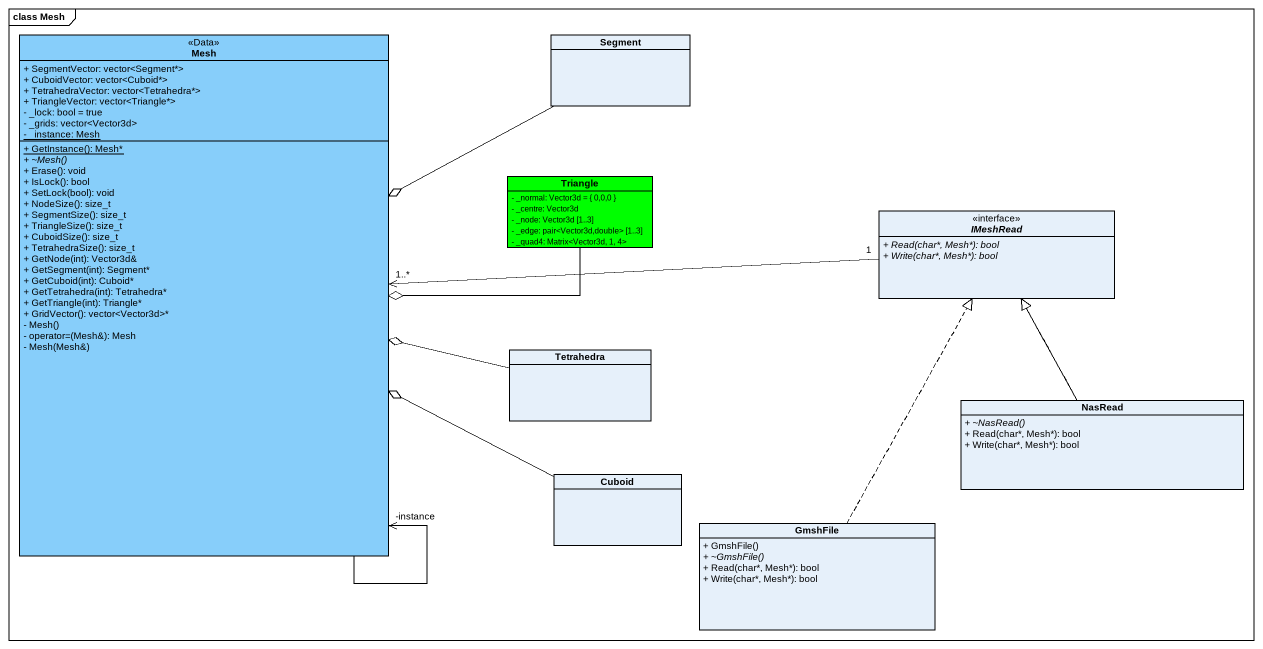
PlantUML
@startuml
mainframe class Mesh
hide circle
hide empty members
skinparam classAttributeIconSize 0
class Mesh <<Data>> #87CEFA {
  + SegmentVector: vector<Segment*>
  + CuboidVector: vector<Cuboid*>
  + TetrahedraVector: vector<Tetrahedra*>
  + TriangleVector: vector<Triangle*>
  - _lock: bool = true
  - _grids: vector<Vector3d>
  {static} - _instance: Mesh
  {static} + GetInstance(): Mesh*
  {abstract} + ~Mesh()
  + Erase(): void
  + IsLock(): bool
  + SetLock(bool): void
  + NodeSize(): size_t
  + SegmentSize(): size_t
  + TriangleSize(): size_t
  + CuboidSize(): size_t
  + TetrahedraSize(): size_t
  + GetNode(int): Vector3d&
  + GetSegment(int): Segment*
  + GetCuboid(int): Cuboid*
  + GetTetrahedra(int): Tetrahedra*
  + GetTriangle(int): Triangle*
  + GridVector(): vector<Vector3d>*
  - Mesh()
  - operator=(Mesh&): Mesh
  - Mesh(Mesh&)
}
class Segment
class Triangle #00FF00 {
  - _normal: Vector3d = { 0,0,0 }
  - _centre: Vector3d
  - _node: Vector3d [1..3]
  - _edge: pair<Vector3d,double> [1..3]
  - _quad4: Matrix<Vector3d, 1, 4>
}
interface IMeshRead {
  {abstract} + Read(char*, Mesh*): bool
  {abstract} + Write(char*, Mesh*): bool
}
class Tetrahedra
class NasRead {
  {abstract} + ~NasRead()
  + Read(char*, Mesh*): bool
  + Write(char*, Mesh*): bool
}
class Cuboid
class GmshFile {
  + GmshFile()
  {abstract} + ~GmshFile()
  + Read(char*, Mesh*): bool
  + Write(char*, Mesh*): bool
}
Mesh --> "-instance" Mesh
Segment -left-o Mesh
Triangle -left-o Mesh
IMeshRead "1" -left-> "1..*" Mesh
Tetrahedra -left-o Mesh
NasRead -up-|> IMeshRead
NasRead .up.|> IMeshRead
Cuboid -left-o Mesh
GmshFile .up.|> IMeshRead
@enduml
